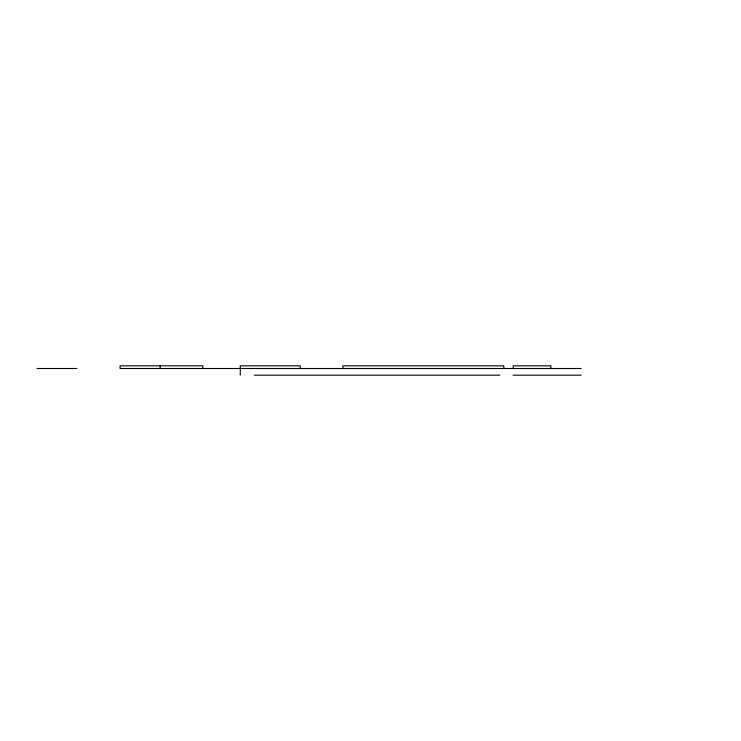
<?xml version="1.0" encoding="UTF-8"?>
<svg xmlns="http://www.w3.org/2000/svg" width="741" height="741" viewBox="0 0 741 741"><rect width="100%" height="100%" fill="white"/><g stroke="black" fill="none" stroke-linecap="round" stroke-linejoin="round"><path stroke-width="1.11" d="M37.05 368.499L76.981 368.499M581.166 368.499L120.07 368.499L120.07 365.822L202.821 365.822L202.821 368.499M254.441 375.178L499.851 375.178M513.133 375.178L581.166 375.178M550.859 368.499L550.859 365.822L513.198 365.822L513.198 368.499M503.852 368.499L503.852 365.822L342.944 365.822L342.944 368.499M300.207 368.499L300.207 365.822L240.269 365.822L240.269 375.178M160.139 365.822L160.139 368.499"/></g></svg>
